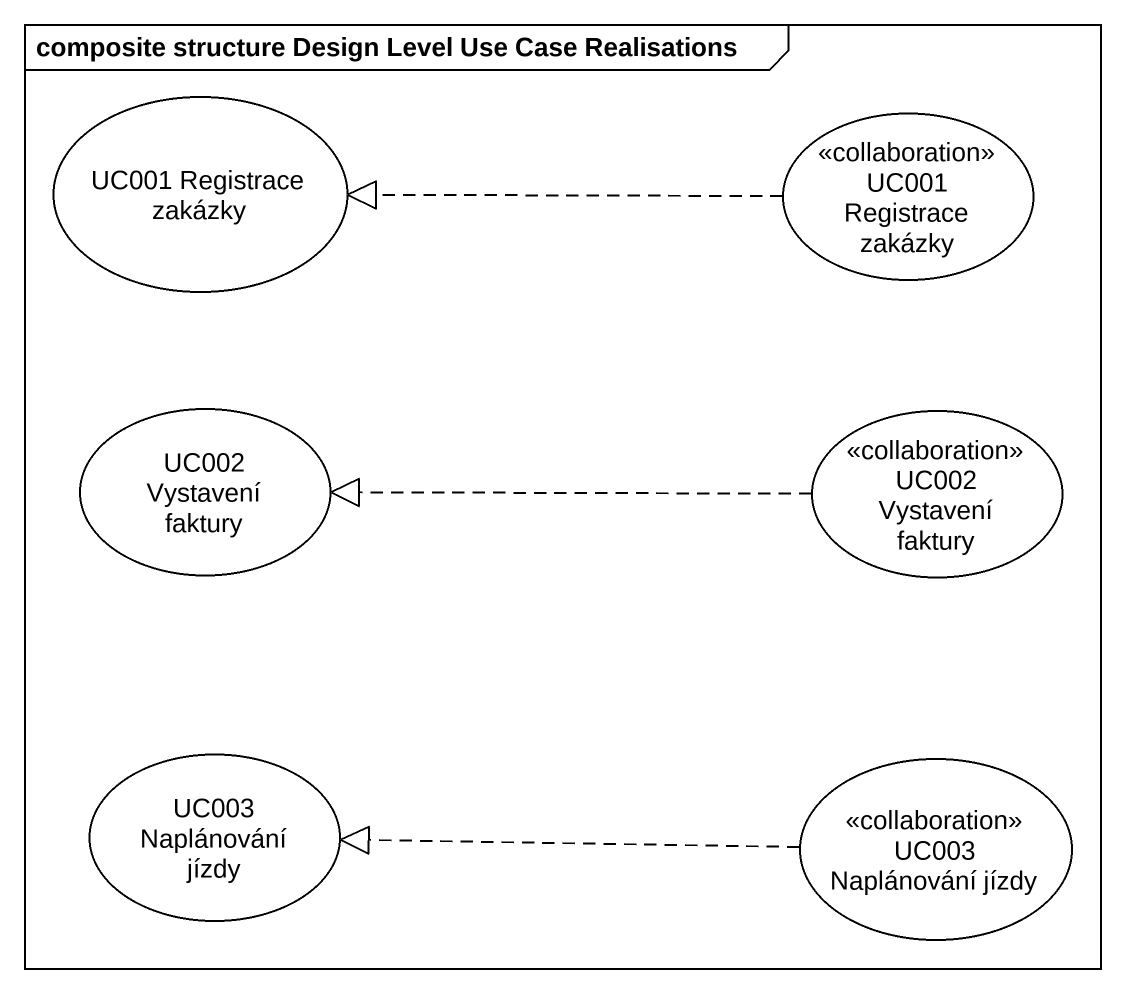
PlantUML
@startuml
mainframe composite structure Design Level Use Case Realisations
usecase "UC001 Registrace zakázky" as UC001_Registrace_zakázky
usecase "UC001 Registrace zakázky" as UC001_Registrace_zakázky_2 <<collaboration>>
usecase "UC002 Vystavení faktury" as UC002_Vystavení_faktury
usecase "UC002 Vystavení faktury" as UC002_Vystavení_faktury_2 <<collaboration>>
usecase "UC003 Naplánování jízdy" as UC003_Naplánování_jízdy
usecase "UC003 Naplánování jízdy" as UC003_Naplánování_jízdy_2 <<collaboration>>
UC001_Registrace_zakázky_2 .left.|> UC001_Registrace_zakázky
UC002_Vystavení_faktury_2 .left.|> UC002_Vystavení_faktury
UC003_Naplánování_jízdy_2 .left.|> UC003_Naplánování_jízdy
@enduml
